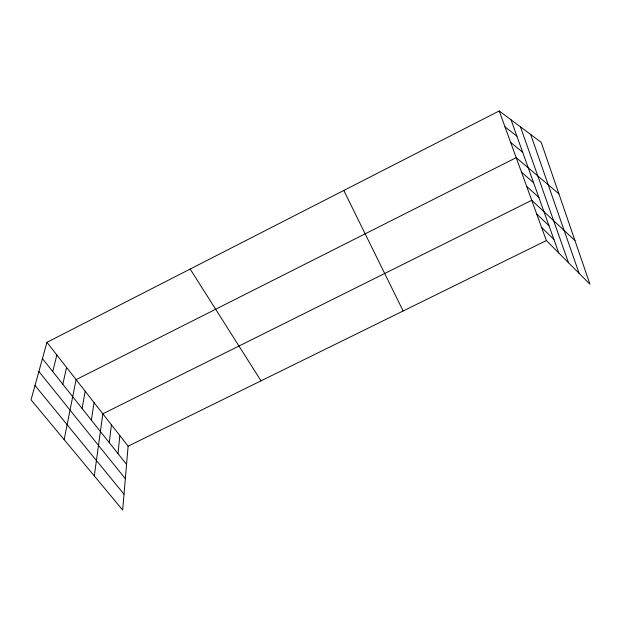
<?xml version="1.0" encoding="UTF-8"?>
<svg xmlns="http://www.w3.org/2000/svg" width="621" height="621" viewBox="0 0 621 621"><rect width="100%" height="100%" fill="white"/><g stroke="black" fill="none" stroke-linecap="round" stroke-linejoin="round"><path stroke-width="0.93" d="M46.948 342.326L128.12 446.173L122.655 510.043L31.05 399.831L46.948 342.326L499.199 110.957L541.217 142.349L589.95 284.239L546.379 240.552L499.199 110.957M117.998 453.633L119.837 435.577M109.28 442.672L111.407 424.795M94.299 475.927L102.822 413.811L531.723 200.304L574.93 240.506M91.341 420.114L94.082 402.625M82.112 408.509L85.178 391.23M64.157 439.66L76.104 379.625L516.198 157.656L558.9 193.837M62.822 384.252L66.571 367.43M52.738 371.568L56.86 355.002M128.12 446.173L546.379 240.552M504.982 126.855L516.905 136.178M510.648 142.411L522.649 152.199M521.477 172.149L533.61 182.784M526.647 186.37L538.842 197.393M536.699 213.981L548.995 225.726M541.582 227.387L553.924 239.481M35.017 385.486L124.014 494.223M38.882 371.49L125.333 478.721M42.445 358.62L126.56 464.399M190.166 269.056L261.03 380.828M343.801 190.461L403.138 310.966M511.036 119.806L558.753 252.964M520.429 126.816L568.518 262.745M530.668 134.47L579.106 273.364"/></g></svg>
